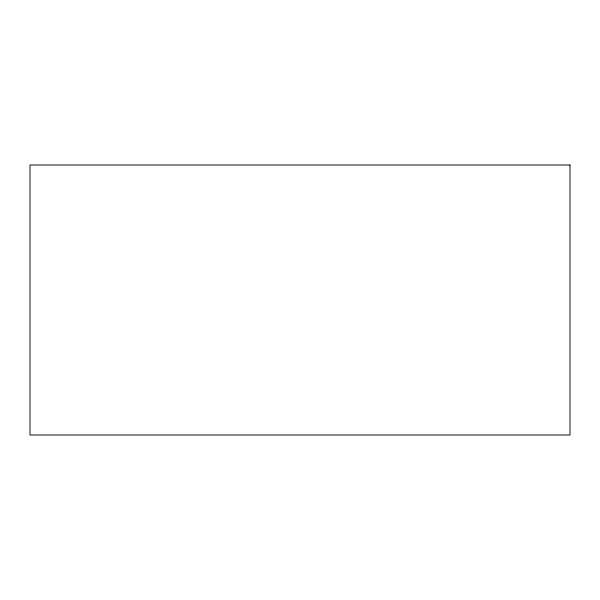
<?xml version="1.0" encoding="UTF-8"?>
<svg xmlns="http://www.w3.org/2000/svg" width="600" height="600" viewBox="0 0 600 600"><rect width="100%" height="100%" fill="white"/><g stroke="black" fill="none" stroke-linecap="round" stroke-linejoin="round"><path stroke-width="0.9" d="M570 165L30 165L30 435L570 435L570 165"/></g></svg>
